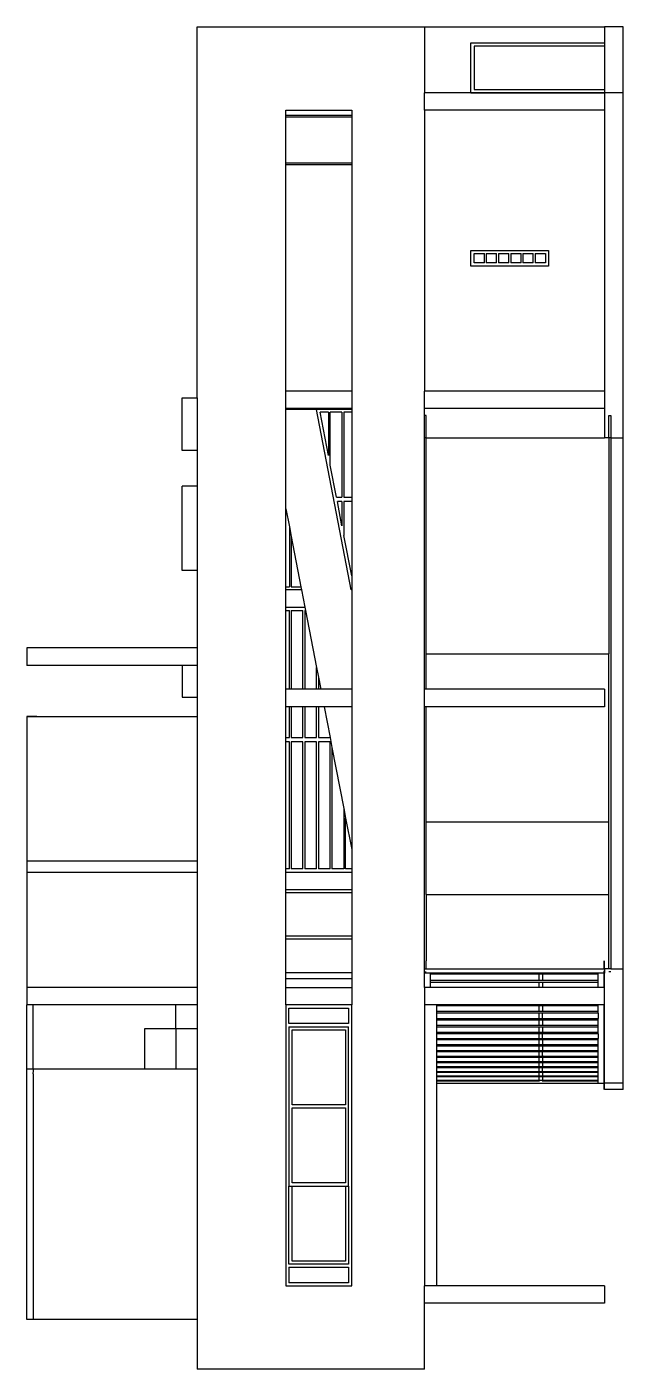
# Model space of a CAD drawing. Header units: centimetres. Extents: x 22.5 to 32.1, y 0 to 21.6.
import ezdxf

# ---------------------------------------------------------------- set-up
doc = ezdxf.new("R2010")
doc.units = ezdxf.units.CM

# ---------------------------------------------------------------- blocks, each defined once
blk = doc.blocks.new('Fachada derecho')
for p, q in [((-999.9, 470), (-999.9, 480)), ((-999.9, 480), (-597.3, 480)), ((-597.3, 470), (-597.3, 480)), ((-597.3, 480), (-494, 480)), ((-494, 470), (-494, 480)), ((-466, 480), (-494, 480)), ((-466, 206), (-466, 480)), ((-280, 480), (-466, 480)), ((-262, 480), (-280, 480)), ((-280, 480), (-280, 206)), ((-30, 480), (-262, 480)), ((-262, 480), (-262, 206)), ((-30, 480), (-30, 480)), ((-30, 480), (-30, 464)), ((-30, 480), (-30, 464)), ((-30, 464), (-30, 480)), ((52.5, 230), (52.5, 480)), ((80.5, 480), (52.5, 480)), ((80.5, 206), (80.5, 480)), ((-999.9, 206), (-999.9, 470)), ((-633.9, 470), (-999.9, 470)), ((-604.5, 470), (-633.8, 470)), ((-604.5, 470), (-602.6, 470)), ((-597.3, 470), (-602.1, 470)), ((-597.3, 470), (-597.3, 470)), ((-597.3, 290), (-597.3, 470)), ((-597.3, 470), (-494, 470)), ((-494, 240), (-494, 470)), ((-261.8, 464), (-261.4, 464)), ((-30, 464), (-30.1, 464)), ((-30, 464), (-30, 206)), ((-30, 464), (-30, 206)), ((-30, 464), (-30, 464)), ((-597.3, 290), (-532, 290)), ((-597.3, 240), (-597.3, 290)), ((-532, 290), (-532, 240)), ((-261.8, 269.9), (-261.4, 269.9)), ((-597.3, 206), (-597.3, 240)), ((-532, 240), (-597.3, 240)), ((-532, 240), (-532, 206)), ((-532, 240), (-494, 240)), ((-494, 206), (-494, 240)), ((1.1, 230), (1.1, 206)), ((52.5, 230), (1.1, 230)), ((52.5, 206), (52.5, 230)), ((205, 206), (205, 230)), ((205, 230), (341, 230)), ((341, 206), (341, 230)), ((398.1, 206), (398.1, 230)), ((398.1, 230), (483.1, 230)), ((483.1, 230), (483.1, 206)), ((-1080, -160), (-1080, 206)), ((-999.9, 206), (-1080, 206)), ((-597.3, 206), (-999.9, 206)), ((-532, 206), (-597.3, 206)), ((-494, 206), (-532, 206)), ((-466, 206), (-494, 206)), ((-280, 206), (-466, 206)), ((-262, 206), (-280, 206)), ((-30, 206), (-262, 206)), ((1.1, 206), (-30, 206)), ((-30, 206), (-30, 206)), ((52.5, 206), (1.1, 206)), ((80.5, 206), (52.5, 206)), ((205, 206), (80.5, 206)), ((341, 206), (205, 206)), ((398.1, 206), (341, 206)), ((483.1, 206), (398.1, 206)), ((483.1, 206), (1080, 206)), ((1080, 206), (1080, -160)), ((-946, 63), (-946, -43)), ((-494, 63), (-946, 63)), ((-916, 58), (-941, 58)), ((-941, -38), (-941, 58)), ((-916, 58), (-916, -38)), ((-911, -38), (-911, 58)), ((-911, 58), (-785.3, 58)), ((-906, 53), (-785.3, 53)), ((-906, -33), (-906, 53)), ((-529, 58), (-785.3, 58)), ((-785.3, 58), (-785.3, 53)), ((-785.3, 53), (-785.3, -33)), ((-780.3, -33), (-780.3, 53)), ((-780.3, 53), (-659.6, 53)), ((-659.6, 53), (-659.6, -33)), ((-654.6, -33), (-654.6, 53)), ((-654.6, 53), (-534, 53)), ((-534, 53), (-534, -33)), ((-529, 58), (-529, -38)), ((-524, 58), (-499, 58)), ((-524, -38), (-524, 58)), ((-499, 58), (-499, -38)), ((-494, -43), (-494, 63)), ((-494, 63), (-466, 63)), ((-466, 63), (-466, -43)), ((-466, 63), (-452, 63)), ((-452, -43), (-452, 63)), ((-452, 63), (-442, 63)), ((-442, -43), (-442, 63)), ((-442, 63), (-388, 63)), ((-388, -43), (-388, 63)), ((-388, 63), (-383, 63)), ((-383, -43), (-383, 63)), ((-383, 63), (-313, 63)), ((-313, 63), (-313, -43)), ((-313, 63), (-308, 63)), ((-308, 63), (-308, -43)), ((-308, 63), (-280, 63)), ((-280, 63), (-280, -43)), ((-280, 63), (-275, 63)), ((-275, 57.3), (-275, 63)), ((-275, 63), (-70.5, 63)), ((-275, 57.3), (-70.5, 57.3)), ((-275, 35.5), (-275, 54.3)), ((-70.5, 54.3), (-275, 54.3)), ((-70.5, 57.3), (-70.5, 63)), ((-70.5, 63), (-63.5, 63)), ((-70.5, 35.5), (-70.5, 54.3)), ((-63.5, 63), (-63.5, 57.3)), ((-63.5, 63), (-14, 63)), ((-63.5, 57.3), (-14, 57.3)), ((-14, 54.3), (-63.5, 54.3)), ((-63.5, 54.3), (-63.5, 35.5)), ((-14, 57.3), (-14, 63)), ((-14, 63), (14, 63)), ((-14, 54.3), (-14, 57.3)), ((-14, 35.5), (-14, 54.3)), ((14, 57.3), (14, 63)), ((14, 63), (141, 63)), ((14, 57.3), (141, 57.3)), ((14, 54.3), (14, 57.3)), ((141, 54.3), (14, 54.3)), ((14, 35.5), (14, 54.3)), ((141, 63), (141, 57.3)), ((141, 63), (146, 63)), ((141, 54.3), (141, 35.5)), ((146, 63), (146, 32.3)), ((146, 63), (174, 63)), ((174, 37.8), (174, 63)), ((174, 63), (179, 63)), ((179, 63), (179, 57.3)), ((179, 63), (304.6, 63)), ((275.3, 57.3), (179, 57.3)), ((179, 54.3), (179, 38.7)), ((259.8, 54.3), (179, 38.7)), ((259.8, 54.3), (179, 54.3)), ((275.3, 57.3), (259.8, 54.3)), ((304.6, 63), (275.3, 57.3)), ((304.6, 63), (465, 63)), ((465, 63), (465, 14.1)), ((465, 63), (466, 63)), ((466, -43), (466, 63)), ((466, 63), (494, 63)), ((494, -43), (494, 63)), ((494, 63), (857.9, 63)), ((857.9, -43), (857.9, 63)), ((857.9, 63), (860.4, 63)), ((860.4, -43), (860.4, 63)), ((860.4, 63), (935.3, 63)), ((935.3, 63), (935.3, -43)), ((935.3, 63), (937.8, 63)), ((937.8, 63), (937.8, -43)), ((937.8, 63), (946, 63)), ((946, 63), (946, -43)), ((-275, 35.5), (-70.5, 35.5)), ((-275, 13.6), (-275, 32.5)), ((-70.5, 32.5), (-275, 32.5)), ((-70.5, 13.6), (-70.5, 32.5)), ((-63.5, 35.5), (-14, 35.5)), ((-14, 32.5), (-63.5, 32.5)), ((-63.5, 32.5), (-63.5, 13.6)), ((-14, 32.5), (-14, 35.5)), ((-14, 13.6), (-14, 32.5)), ((14, 35.5), (141, 35.5)), ((14, 32.5), (14, 35.5)), ((141, 32.5), (14, 32.5)), ((14, 13.6), (14, 32.5)), ((141, 31.4), (48.9, 13.6)), ((141, 32.5), (141, 31.4)), ((146, 32.3), (141, 31.4)), ((174, 37.8), (146, 32.3)), ((179, 38.7), (174, 37.8)), ((-275, 13.6), (-70.5, 13.6)), ((-275, -8.3), (-275, 10.6)), ((-70.5, 10.6), (-275, 10.6)), ((-70.5, -8.3), (-70.5, 10.6)), ((-63.5, 13.6), (-14, 13.6)), ((-63.5, 10.6), (-63.5, -8.2)), ((-14, 10.6), (-63.5, 10.6)), ((-14, 1.4), (-63.5, -8.2)), ((-14, 10.6), (-14, 13.6)), ((-14, 1.4), (-14, 10.6)), ((-14, -43), (-14, 1.4)), ((14, 13.6), (48.9, 13.6)), ((14, 10.6), (14, 13.6)), ((33.3, 10.6), (14, 10.6)), ((33.3, 10.6), (14, 6.8)), ((14, 6.8), (14, 10.6)), ((14, -43), (14, 6.8)), ((48.9, 13.6), (33.3, 10.6)), ((174, -42.2), (464.5, 13.9)), ((390.2, -5.6), (460, 7.9)), ((460, -5.6), (460, 7.9)), ((464.5, 14), (465, 14.1)), ((465, 14), (464.5, 13.9)), ((464.5, 13.9), (464.5, 14)), ((465, 14.1), (465, 14)), ((465, 14), (465, -43)), ((-275, -8.3), (-70.5, -8.3)), ((-275, -30.2), (-275, -11.3)), ((-79.9, -11.3), (-275, -11.3)), ((-79.9, -11.3), (-177.6, -30.2)), ((-63.5, -8.2), (-79.9, -11.3)), ((276.9, -27.4), (316, -19.9)), ((316, -27.4), (316, -19.9)), ((323, -18.5), (374.6, -8.6)), ((323, -18.5), (323, -27.4)), ((374.6, -8.6), (460, -8.6)), ((460, -5.6), (390.2, -5.6)), ((460, -27.4), (460, -8.6)), ((-946, -43), (-494, -43)), ((-916, -38), (-941, -38)), ((-785.3, -38), (-911, -38)), ((-785.3, -33), (-906, -33)), ((-785.3, -33), (-785.3, -38)), ((-785.3, -38), (-529, -38)), ((-659.6, -33), (-780.3, -33)), ((-534, -33), (-654.6, -33)), ((-499, -38), (-524, -38)), ((-466, -43), (-494, -43)), ((-452, -43), (-466, -43)), ((-442, -43), (-452, -43)), ((-388, -43), (-442, -43)), ((-383, -43), (-388, -43)), ((-313, -43), (-383, -43)), ((-308, -43), (-313, -43)), ((-280, -43), (-308, -43)), ((-275, -43), (-280, -43)), ((-177.6, -30.2), (-275, -30.2)), ((-275, -43), (-275, -33.2)), ((-275, -33.2), (-193.1, -33.2)), ((-243.8, -43), (-275, -43)), ((-193.1, -33.2), (-243.8, -43)), ((-14, -43), (-243.8, -43)), ((-177.6, -30.2), (-193.1, -33.2)), ((14, -43), (-14, -43)), ((174, -43), (14, -43)), ((174, -43), (174, -42.2)), ((196.4, -43), (174, -43)), ((196.4, -43), (261.4, -30.4)), ((316, -43), (196.4, -43)), ((316, -30.4), (261.4, -30.4)), ((316, -27.4), (276.9, -27.4)), ((316, -43), (316, -30.4)), ((323, -43), (316, -43)), ((460, -27.4), (323, -27.4)), ((460, -30.4), (323, -30.4)), ((323, -30.4), (323, -43)), ((460, -43), (323, -43)), ((460, -43), (460, -30.4)), ((465, -43), (460, -43)), ((466, -43), (465, -43)), ((494, -43), (466, -43)), ((857.9, -43), (494, -43)), ((860.4, -43), (857.9, -43)), ((935.3, -43), (860.4, -43)), ((937.8, -43), (935.3, -43)), ((946, -43), (937.8, -43)), ((-1080, -160), (-973.9, -160)), ((-973.9, -450), (-973.9, -160)), ((-973.9, -160), (-946, -160)), ((-946, -180), (-946, -160)), ((-494, -160), (-946, -160)), ((-494, -180), (-494, -160)), ((-466, -160), (-494, -160)), ((-466, -160), (-442.8, -160)), ((-466, -170), (-466, -160)), ((-466, -170), (-457.7, -170)), ((-466, -345), (-466, -170)), ((-457.7, -170), (-454.3, -170)), ((-457.7, -345), (-457.7, -170)), ((-454.3, -170), (-453.4, -170)), ((-454.3, -170), (-454.3, -440)), ((-453.4, -170), (-444.5, -170)), ((-444.5, -170), (-442.8, -170)), ((-444.5, -345), (-444.5, -170)), ((-442.8, -160), (-442.7, -160)), ((-442.8, -170), (-442.8, -160)), ((-442.7, -170), (-442.8, -170)), ((-442.7, -170), (-442.7, -160)), ((-442.7, -160), (-440.9, -160)), ((-442.7, -440), (-442.7, -170)), ((-440.9, -160), (-440.9, -163)), ((-440.9, -160), (-435.6, -160)), ((-440.9, -163), (-440.5, -163)), ((-435.6, -160), (-435.6, -450)), ((-435.6, -160), (-14, -160)), ((-435.2, -163), (-422.9, -163)), ((-316.2, -163), (-422.9, -163)), ((-316.2, -163), (-316.2, -457)), ((-316.2, -163), (-199.3, -163)), ((-199.3, -163), (-199.3, -457)), ((-199.3, -163), (-14, -163)), ((-14, -163), (-14, -160)), ((-14, -160), (14, -160)), ((-14, -450), (-14, -163)), ((14, -163), (14, -160)), ((14, -160), (418.6, -160)), ((14, -163), (70.9, -163)), ((14, -450), (14, -163)), ((70.9, -163), (70.9, -457)), ((70.9, -163), (418.6, -163)), ((418.6, -163), (418.6, -160)), ((418.6, -160), (454.6, -160)), ((418.6, -163), (454.6, -163)), ((418.6, -163), (418.6, -450)), ((454.6, -163), (454.6, -160)), ((454.6, -160), (466, -160)), ((466, -450), (466, -160)), ((466, -160), (494, -160)), ((494, -450), (494, -160)), ((946, -160), (494, -160)), ((946, -450), (946, -160)), ((946, -160), (973.9, -160)), ((973.9, -450), (973.9, -160)), ((973.9, -160), (974, -160)), ((974, -235), (974, -160)), ((1080, -160), (974, -160)), ((974, -450), (974, -160)), ((1080, -160), (1080, -450)), ((-946, -450), (-946, -180)), ((-946, -180), (-620, -180)), ((-620, -180), (-620, -449)), ((-620, -180), (-616.5, -180)), ((-616.5, -345), (-616.5, -180)), ((-616.5, -180), (-614.9, -180)), ((-614.9, -180), (-614.9, -440)), ((-614.9, -180), (-609.8, -180)), ((-609.8, -345), (-609.8, -180)), ((-609.8, -180), (-608, -180)), ((-608, -180), (-608, -440)), ((-608, -180), (-606.6, -180)), ((-606.6, -180), (-602.6, -180)), ((-602.6, -345), (-602.6, -180)), ((-602.6, -180), (-600.8, -180)), ((-600.8, -180), (-600.8, -440)), ((-600.8, -180), (-595, -180)), ((-595, -345), (-595, -180)), ((-595, -345), (-595, -180)), ((-595, -180), (-593, -180)), ((-595, -180), (-595, -180)), ((-593, -180), (-593, -440)), ((-593, -180), (-591.9, -180)), ((-591.9, -180), (-586.9, -180)), ((-586.9, -345), (-586.9, -180)), ((-586.9, -180), (-584.8, -180)), ((-584.8, -180), (-584.8, -440)), ((-584.8, -180), (-578.4, -180)), ((-578.4, -345), (-578.4, -180)), ((-578.4, -180), (-576.2, -180)), ((-576.2, -180), (-576.2, -440)), ((-576.2, -180), (-575, -180)), ((-575, -180), (-569.6, -180)), ((-569.6, -345), (-569.6, -180)), ((-569.6, -180), (-569.5, -180)), ((-569.5, -345), (-569.5, -180)), ((-569.5, -180), (-567.2, -180)), ((-567.2, -180), (-567.2, -440)), ((-567.2, -180), (-566.1, -180)), ((-566.1, -180), (-560.1, -180)), ((-560.1, -345), (-560.1, -180)), ((-560.1, -180), (-557.7, -180)), ((-557.7, -180), (-557.7, -440)), ((-557.7, -180), (-550.3, -180)), ((-550.3, -345), (-550.3, -180)), ((-550.3, -180), (-547.8, -180)), ((-547.8, -180), (-547.8, -440)), ((-547.8, -180), (-540.2, -180)), ((-540.2, -345), (-540.2, -180)), ((-540.2, -345), (-540.1, -180)), ((-540.2, -180), (-540.1, -180)), ((-540.1, -180), (-537.5, -180)), ((-537.5, -180), (-537.5, -440)), ((-537.5, -180), (-529.5, -180)), ((-529.5, -345), (-529.5, -180)), ((-529.5, -180), (-526.7, -180)), ((-526.7, -180), (-526.7, -440)), ((-526.7, -180), (-518.5, -180)), ((-518.5, -345), (-518.5, -180)), ((-518.5, -180), (-515.6, -180)), ((-515.6, -180), (-515.6, -440)), ((-515.6, -180), (-507.1, -180)), ((-507.1, -345), (-507.1, -180)), ((-507.1, -180), (-504.1, -180)), ((-504.1, -180), (-504.1, -440)), ((-504.1, -180), (-503.2, -180)), ((-503.2, -180), (-495.3, -180)), ((-495.3, -345), (-495.3, -180)), ((-495.3, -180), (-494, -180)), ((-494, -440), (-494, -180)), ((695, -235), (720, -235)), ((695, -360), (695, -235)), ((720, -235), (720, -360)), ((974, -235), (1054, -235)), ((974, -235), (974, -450)), ((1054, -235), (1054, -450)), ((700, -240), (715, -240)), ((700, -256.7), (700, -240)), ((700, -256.7), (715, -256.7)), ((715, -240), (715, -256.7)), ((1049, -240), (979, -240)), ((979, -240), (979, -450)), ((1049, -450), (1049, -240)), ((700, -276.3), (700, -259.7)), ((715, -259.7), (700, -259.7)), ((700, -276.3), (715, -276.3)), ((700, -296), (700, -279.3)), ((715, -279.3), (700, -279.3)), ((715, -259.7), (715, -276.3)), ((715, -279.3), (715, -296)), ((700, -296), (715, -296)), ((700, -315.7), (700, -299)), ((715, -299), (700, -299)), ((715, -299), (715, -315.7)), ((700, -315.7), (715, -315.7)), ((700, -335.3), (700, -318.7)), ((715, -318.7), (700, -318.7)), ((715, -318.7), (715, -335.3)), ((-616.9, -345), (-616.5, -345)), ((-616.5, -345), (-616.4, -345)), ((-614.7, -345), (-609.8, -345)), ((-609.8, -350), (-609.8, -345)), ((-607.5, -345), (-606.6, -345)), ((-606.6, -345), (-602.6, -345)), ((-602.6, -350), (-602.6, -345)), ((-600.4, -345), (-595, -345)), ((-595, -345), (-595, -345)), ((-595, -350), (-595, -345)), ((-592.8, -345), (-591.9, -345)), ((-591.9, -345), (-586.9, -345)), ((-586.9, -350), (-586.9, -345)), ((-584.3, -345), (-578.4, -345)), ((-578.4, -350), (-578.4, -345)), ((-575.9, -345), (-575, -345)), ((-575, -345), (-569.6, -345)), ((-569.6, -345), (-569.5, -345)), ((-569.5, -350), (-569.5, -345)), ((-566.9, -345), (-566.1, -345)), ((-566.1, -345), (-560.1, -345)), ((-560.1, -350), (-560.1, -345)), ((-557.2, -345), (-550.3, -345)), ((-550.3, -350), (-550.3, -345)), ((-547.5, -345), (-540.2, -345)), ((-540.2, -345), (-540.1, -345)), ((-540.2, -350), (-540.2, -345)), ((-537.2, -345), (-529.5, -345)), ((-529.5, -350), (-529.5, -345)), ((-526.3, -345), (-518.5, -345)), ((-518.5, -350), (-518.5, -345)), ((-515.3, -345), (-507.1, -345)), ((-507.1, -350), (-507.1, -345)), ((-503.9, -345), (-503.2, -345)), ((-503.2, -345), (-495.3, -345)), ((-495.3, -350), (-495.3, -345)), ((-466, -345), (-457.7, -345)), ((-466, -350), (-466, -345)), ((-457.7, -350), (-457.7, -345)), ((-454.1, -345), (-453.4, -345)), ((-453.4, -345), (-444.5, -345)), ((-444.5, -350), (-444.5, -345)), ((700, -335.3), (715, -335.3)), ((700, -355), (700, -338.3)), ((715, -338.3), (700, -338.3)), ((715, -338.3), (715, -355)), ((-616.5, -350), (-616.9, -350)), ((-616.5, -440), (-616.5, -350)), ((-616.4, -350), (-616.5, -350)), ((-609.8, -350), (-614.7, -350)), ((-609.8, -440), (-609.8, -350)), ((-606.6, -350), (-607.5, -350)), ((-602.6, -350), (-606.6, -350)), ((-602.6, -440), (-602.6, -350)), ((-600.4, -350), (-595, -350)), ((-595, -440), (-595, -350)), ((-595, -440), (-595, -350)), ((-595, -350), (-595, -350)), ((-591.9, -350), (-592.8, -350)), ((-586.9, -350), (-591.9, -350)), ((-586.9, -440), (-586.9, -350)), ((-578.4, -350), (-584.3, -350)), ((-578.4, -440), (-578.4, -350)), ((-575, -350), (-575.9, -350)), ((-575, -350), (-569.6, -350)), ((-569.6, -440), (-569.6, -350)), ((-569.5, -350), (-569.6, -350)), ((-569.5, -440), (-569.5, -350)), ((-566.1, -350), (-566.9, -350)), ((-560.1, -350), (-566.1, -350)), ((-560.1, -440), (-560.1, -350)), ((-550.3, -350), (-557.2, -350)), ((-550.3, -440), (-550.3, -350)), ((-547.5, -350), (-540.2, -350)), ((-540.2, -440), (-540.2, -350)), ((-540.1, -440), (-540.2, -350)), ((-540.1, -350), (-540.2, -350)), ((-529.5, -350), (-537.2, -350)), ((-529.5, -440), (-529.5, -350)), ((-518.5, -350), (-526.3, -350)), ((-518.5, -440), (-518.5, -350)), ((-515.3, -350), (-507.1, -350)), ((-507.1, -440), (-507.1, -350)), ((-503.2, -350), (-503.9, -350)), ((-495.3, -350), (-503.2, -350)), ((-495.3, -440), (-495.3, -350)), ((-457.7, -350), (-466, -350)), ((-466, -440), (-466, -350)), ((-457.7, -440), (-457.7, -350)), ((-453.4, -350), (-454.1, -350)), ((-444.5, -350), (-453.4, -350)), ((-444.5, -440), (-444.5, -350)), ((720, -360), (695, -360)), ((715, -355), (700, -355)), ((-946, -450), (-973.9, -450)), ((-620, -449), (-630, -449)), ((-630, -450), (-620, -450)), ((-630, -480), (-630, -450)), ((-620, -449), (-620, -450)), ((-620, -480), (-620, -450)), ((-620, -450), (-494, -450)), ((-619.6, -440), (-616.5, -440)), ((-598.8, -449), (-619.6, -449)), ((-616.5, -440), (-614.9, -440)), ((-614.9, -440), (-609.8, -440)), ((-609.8, -440), (-608, -440)), ((-608, -440), (-606.6, -440)), ((-606.6, -440), (-602.6, -440)), ((-602.6, -440), (-600.8, -440)), ((-600.8, -440), (-595, -440)), ((-573.3, -449), (-598.7, -449)), ((-595, -440), (-595, -440)), ((-595, -440), (-593, -440)), ((-593, -440), (-591.9, -440)), ((-591.9, -440), (-586.9, -440)), ((-586.9, -440), (-584.8, -440)), ((-584.8, -440), (-578.4, -440)), ((-578.4, -440), (-576.2, -440)), ((-576.2, -440), (-575, -440)), ((-575, -440), (-569.6, -440)), ((-494, -449), (-573.3, -449)), ((-569.6, -440), (-569.5, -440)), ((-569.5, -440), (-567.2, -440)), ((-567.2, -440), (-566.1, -440)), ((-566.1, -440), (-560.1, -440)), ((-560.1, -440), (-557.7, -440)), ((-557.7, -440), (-550.3, -440)), ((-550.3, -440), (-547.8, -440)), ((-540.2, -440), (-547.8, -440)), ((-540.2, -440), (-540.1, -440)), ((-540.1, -440), (-537.5, -440)), ((-537.5, -440), (-529.5, -440)), ((-529.5, -440), (-526.7, -440)), ((-526.7, -440), (-518.5, -440)), ((-518.5, -440), (-515.6, -440)), ((-507.1, -440), (-515.6, -440)), ((-507.1, -440), (-504.1, -440)), ((-504.1, -440), (-503.2, -440)), ((-503.2, -440), (-495.3, -440)), ((-495.3, -440), (-494, -440)), ((-494, -449), (-494, -440)), ((-494, -450), (-494, -449)), ((-494, -450), (-466, -450)), ((-466, -449), (-466, -440)), ((-466, -440), (-457.7, -440)), ((-466, -450), (-466, -449)), ((-442.8, -449), (-466, -449)), ((-466, -450), (-442.8, -450)), ((-457.7, -440), (-454.3, -440)), ((-454.3, -440), (-453.4, -440)), ((-453.4, -440), (-444.5, -440)), ((-444.5, -440), (-442.8, -440)), ((-442.8, -440), (-442.7, -440)), ((-442.8, -449), (-442.8, -440)), ((-442.8, -449), (-442.7, -449)), ((-442.8, -450), (-442.8, -449)), ((-442.7, -450), (-442.8, -450)), ((-442.7, -449), (-442.7, -440)), ((-442.7, -450), (-442.7, -449)), ((-439.2, -449), (-442.7, -449)), ((-435.6, -450), (-442.7, -450)), ((-422.9, -449), (-435.6, -449)), ((-435.6, -450), (-422.9, -450)), ((-435.6, -450), (-435.6, -450)), ((-435.6, -460), (-435.6, -450)), ((14, -450), (-14, -450)), ((466, -450), (418.6, -450)), ((418.6, -457), (418.6, -450)), ((494, -450), (466, -450)), ((946, -450), (494, -450)), ((946, -450), (695, -450)), ((973.9, -450), (946, -450)), ((973.9, -450), (974, -450)), ((974, -450), (973.9, -450)), ((979, -450), (974, -450)), ((974, -480), (974, -450)), ((1049, -450), (979, -450)), ((1054, -450), (1049, -450)), ((1080, -450), (1054, -450)), ((1080, -480), (1080, -450)), ((-440.9, -460), (-440.9, -457)), ((-440.9, -457), (-440.7, -457)), ((-440.9, -460), (-440.7, -460)), ((-440.7, -457), (-440.7, -457)), ((-440.7, -460), (-440.7, -460)), ((-435.6, -460), (-435.6, -480)), ((418.6, -460), (-435.6, -460)), ((-435.2, -457), (-316.2, -457)), ((-316.2, -457), (-199.3, -457)), ((-199.3, -457), (70.9, -457)), ((418.6, -457), (70.9, -457)), ((418.6, -457), (454.6, -457)), ((418.6, -460), (418.6, -457)), ((418.6, -460), (418.6, -480)), ((454.6, -460), (418.6, -460)), ((454.6, -457), (454.6, -460)), ((-630, -480), (-620, -480)), ((-620, -480), (-435.6, -480)), ((-435.6, -480), (418.6, -480)), ((418.6, -480), (974, -480)), ((974, -480), (1080, -480))]:
    blk.add_line(p, q)

msp = doc.modelspace()

# ---------------------------------------------------------------- block references
at = {"xscale": 0.0100002748293499, "yscale": 0.0100002748293499, "zscale": 0.0100002748293499, "rotation": 90}
msp.add_blockref('Fachada derecho', (27.292, 10.8), dxfattribs=at)

doc.saveas('drawing.dxf')
